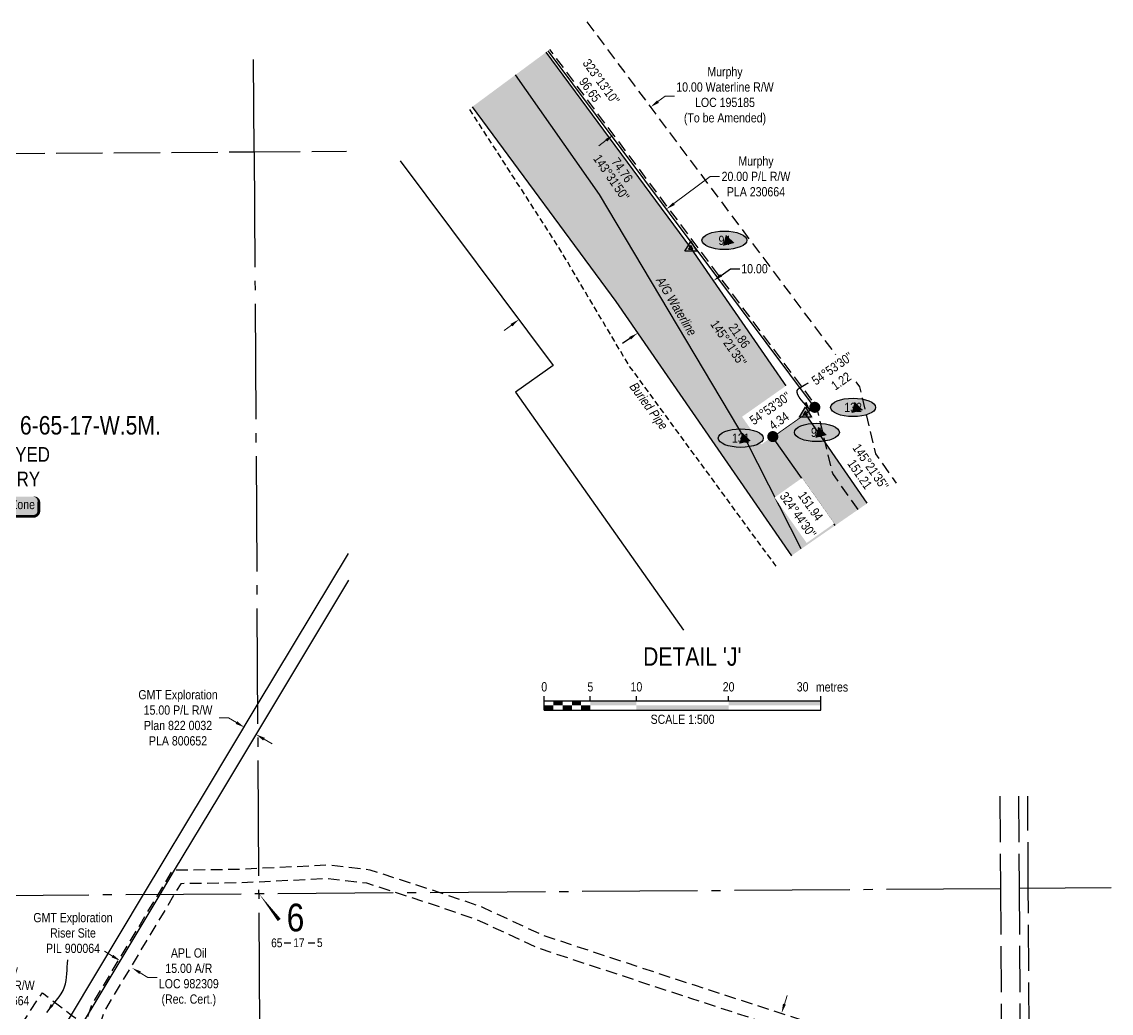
# Model space of a CAD drawing. Extents: x 519217 to 529401, y 6048073 to 6055420.
# Drawn here: x 528209 to 529390, y 6049816 to 6050891 of the extents above; entities that cross this region are included whole.
import ezdxf
from ezdxf.enums import TextEntityAlignment as Align

# ---------------------------------------------------------------- set-up
doc = ezdxf.new("R2010")
doc.units = 0
doc.header["$LTSCALE"] = 5
doc.header["$PDSIZE"] = 0.5
for name, pattern in [('foc-ACCESSROAD', [3.75, 2.5, -1.25]), ('foc-QUARTERLINE', [33, 25, -3, 2, -3]), ('foc-UNSURVEYED', [12.5, 10, -2.5]), ('UG_PIPE', [1.875, 1.25, -0.625])]:
    doc.linetypes.add(name, pattern=pattern)
doc.layers.get('Defpoints').update_dxf_attribs({"color": 9})
for name, color, linetype in [('10', 1, 'Continuous'), ('9', 3, 'Continuous'), ('AS-PIPE-AG', 44, 'Continuous'), ('AS-PIPE-UG', 44, 'UG_PIPE'), ('AS-PIPE-UG-T', 44, 'Continuous'), ('AS-WILDLIFE-BLOCK', 131, 'Continuous'), ('C-AR', 13, 'foc-ACCESSROAD'), ('C-RW', 13, 'Continuous'), ('C-SYMBOL', 7, 'Continuous'), ('DETAIL-T', 7, 'Continuous'), ('F-AR', 190, 'foc-ACCESSROAD'), ('F-RW', 190, 'Continuous'), ('F-WS', 190, 'foc-ACCESSROAD'), ('L-BD', 7, 'Continuous'), ('L-BD1', 253, 'Continuous'), ('L-MON', 1, 'Continuous'), ('L-SECLBL', 7, 'Continuous'), ('L-SECQ', 8, 'foc-QUARTERLINE'), ('L-UNS-T', 3, 'Continuous'), ('L-USEC', 7, 'foc-UNSURVEYED'), ('P-ELEVATION', 7, 'Continuous'), ('P-PROPOSED', 10, 'Continuous'), ('P-PROPOSED-H', 21, 'Continuous'), ('P-STATION', 7, 'Continuous'), ('P-TXT', 4, 'Continuous')]:
    doc.layers.add(name, color=color, linetype=linetype)
for name, color, linetype, lineweight in [('C-RW-T', 13, 'Continuous', 9), ('F-AR-T', 190, 'Continuous', 9), ('F-RW-T', 190, 'Continuous', 9), ('F-WS-T', 190, 'Continuous', 9)]:
    doc.layers.add(name, color=color, linetype=linetype, lineweight=lineweight)
doc.styles.add('175L', font='ARIALN.TTF', dxfattribs={"height": 20})
doc.styles.add('80', font='ARIALN.TTF', dxfattribs={"height": 10})
doc.styles.add('80CG', font='ARIALN.TTF', dxfattribs={"height": 10})
doc.styles.add('80L', font='ARIALN.TTF', dxfattribs={"height": 10})
doc.styles.add('SIMPLEX', font='ARIALN.TTF')
doc.dimstyles.new('Compass 5 000', dxfattribs={"dimscale": 5, "dimtxt": 9, "dimasz": 2, "dimexe": 0.2, "dimexo": 0.0625, "dimgap": 0.5, "dimtad": 0, "dimtih": 1, "dimtoh": 1, "dimzin": 0, "dimdsep": 46, "dimtxsty": '80CG', "dimcen": 0.1, "dimse1": 1, "dimse2": 1, "dimclrd": 256, "dimclrt": 256, "dimaunit": 1, "dimadec": 4, "dimazin": 0, "dimtfac": 0.06, "dimtofl": 0, "dimtmove": 0, "dimatfit": 1, "dimfxl": 0.2, "dimtolj": 1, "dimtzin": 0, "dimlwd": -1, "dimarcsym": 0})

# ---------------------------------------------------------------- blocks, each defined once
blk = doc.blocks.new('L-SECLBL')
at = {"layer": '9', "color": 7}
for p, q in [((-5.1, -27.8), (-12.3, -27.8)), ((20.7, -27.8), (13.5, -27.8))]:
    blk.add_line(p, q, dxfattribs=at)
at = {"layer": '10', "color": 2, "style": 'SIMPLEX'}
blk.add_attdef('SEC', text='', height=30, dxfattribs=at).set_placement((0, 0), align=Align.MIDDLE)
at = {"layer": '10', "color": 5, "style": '80L'}
blk.add_attdef('TWP', text='', height=9.5, dxfattribs=at).set_placement((-14.4, -27.4), align=Align.MIDDLE_RIGHT)
blk.add_attdef('RGE', text='', height=9.5, dxfattribs=at).set_placement((3.6, -27.4), align=Align.MIDDLE_CENTER)
blk.add_attdef('MER', text='', height=9.5, dxfattribs=at).set_placement((23.2, -27.4), align=Align.MIDDLE_LEFT)
blk = doc.blocks.new('*D446')
at = {"layer": 'Defpoints', "color": 0, "transparency": 16777216}
for p in [(528328.5, 6049865.5), (528300.5, 6049848), (528313.4, 6049840.3)]:
    blk.add_point(p, dxfattribs=at)
at = {"layer": 'F-AR-T', "transparency": 16777216}
for p, q in [((528307.1, 6049878.4), (528298.5, 6049883.6)), ((528337.1, 6049860.4), (528345.7, 6049855.3)), ((528345.7, 6049855.3), (528355.7, 6049855.3))]:
    blk.add_line(p, q, dxfattribs=at)
for points in [[(528308, 6049879.8), (528306.2, 6049877), (528315.7, 6049873.3)], [(528338, 6049861.8), (528336.3, 6049859), (528328.5, 6049865.5)]]:
    blk.add_solid(points, dxfattribs=at)
at = {"layer": 'F-AR-T', "transparency": 16777216, "insert": (528390, 6049855.3), "char_height": 10, "attachment_point": 5, "style": '80CG'}
blk.add_mtext('\\A1;APL Oil\\P15.00 A/R\\PLOC 982309\\P(Rec. Cert.)', dxfattribs=at)
blk = doc.blocks.new('*D466')
at = {"layer": 'Defpoints', "color": 0, "transparency": 16777216}
for p in [(528450.2, 6050126.4), (528442, 6050112.9), (528454.9, 6050105.1)]:
    blk.add_point(p, dxfattribs=at)
at = {"layer": 'F-RW-T', "transparency": 16777216}
for p, q in [((528433, 6050136.7), (528423, 6050136.7)), ((528441.6, 6050131.6), (528433, 6050136.7)), ((528471.6, 6050113.5), (528480.2, 6050108.4))]:
    blk.add_line(p, q, dxfattribs=at)
for points in [[(528442.5, 6050133), (528440.8, 6050130.1), (528450.2, 6050126.4)], [(528472.5, 6050115), (528470.7, 6050112.1), (528463, 6050118.7)]]:
    blk.add_solid(points, dxfattribs=at)
at = {"layer": 'F-RW-T', "transparency": 16777216, "insert": (528378.3, 6050136.7), "char_height": 10, "attachment_point": 5, "style": '80CG'}
blk.add_mtext('\\A1;GMT Exploration\\P15.00 P/L R/W\\PPlan 822 0032\\PPLA 800652', dxfattribs=at)
blk = doc.blocks.new('*D470')
at = {"layer": 'Defpoints', "color": 0, "transparency": 16777216}
for p in [(528028.2, 6049854.4), (528015.9, 6049845.8), (528393.6, 6049311.4)]:
    blk.add_point(p, dxfattribs=at)
at = {"layer": 'F-RW-T', "transparency": 16777216}
for p, q in [((528414, 6049325.8), (528448.6, 6049350.3)), ((528448.6, 6049350.3), (528458.6, 6049350.3)), ((528385.4, 6049305.6), (528377.2, 6049299.8))]:
    blk.add_line(p, q, dxfattribs=at)
for points in [[(528413, 6049327.2), (528415, 6049324.4), (528405.8, 6049320)], [(528384.5, 6049307), (528386.4, 6049304.2), (528393.6, 6049311.4)]]:
    blk.add_solid(points, dxfattribs=at)
at = {"layer": 'F-RW-T', "transparency": 16777216, "insert": (528497.7, 6049350.3), "char_height": 10, "attachment_point": 5, "style": '80CG', "bg_fill": 3, "box_fill_scale": 1.1, "bg_fill_color": 256, "bg_fill_true_color": 13158600, "bg_fill_transparency": 0}
blk.add_mtext('\\A1;N7 Energy\\P15.00 P/L R/W\\PPlan 862 1718\\PPLA 850866', dxfattribs=at)
blk = doc.blocks.new('*D494')
at = {"layer": 'C-RW-T', "transparency": 16777216}
for p, q in [((528129.3, 6049839.4), (528136.1, 6049846.7)), ((528136.1, 6049846.7), (528146.1, 6049846.7)), ((528101.9, 6049810.2), (528095.1, 6049802.9))]:
    blk.add_line(p, q, dxfattribs=at)
for points in [[(528128, 6049840.6), (528130.5, 6049838.3), (528122.4, 6049832.1)], [(528100.7, 6049811.4), (528103.1, 6049809.1), (528108.7, 6049817.5)]]:
    blk.add_solid(points, dxfattribs=at)
at = {"layer": 'Defpoints', "color": 0, "transparency": 16777216}
for p in [(528119.9, 6049834.4), (528122.4, 6049832.1), (528106.3, 6049819.9)]:
    blk.add_point(p, dxfattribs=at)
at = {"layer": 'C-RW-T', "transparency": 16777216, "insert": (528185.6, 6049846.7), "char_height": 10, "attachment_point": 5, "style": '80CG'}
blk.add_mtext('\\A1;Murphy\\P20.00 P/L R/W\\PPLA 230664', dxfattribs=at)
blk = doc.blocks.new('*D537')
at = {"layer": 'Defpoints', "color": 0, "transparency": 16777216}
for p in [(529026.5, 6049818.8), (529021.9, 6049804.5), (529028.2, 6049802.5)]:
    blk.add_point(p, dxfattribs=at)
at = {"layer": 'F-AR-T', "transparency": 16777216}
for p, q in [((529035.9, 6049826.3), (529039, 6049835.8)), ((529025.1, 6049793), (529018.2, 6049771.8)), ((529018.2, 6049771.8), (529008.2, 6049771.8))]:
    blk.add_line(p, q, dxfattribs=at)
for points in [[(529034.3, 6049826.8), (529037.5, 6049825.8), (529032.8, 6049816.8)], [(529023.5, 6049793.5), (529026.7, 6049792.5), (529028.2, 6049802.5)]]:
    blk.add_solid(points, dxfattribs=at)
at = {"layer": 'F-AR-T', "transparency": 16777216, "insert": (528973.9, 6049771.8), "char_height": 10, "attachment_point": 5, "style": '80CG'}
blk.add_mtext('\\A1;APL Oil\\P15.00 A/R\\PLOC 982309\\P(Rec. Cert.)', dxfattribs=at)
blk = doc.blocks.new('*U549')
h = blk.add_hatch(color=255)
edge = h.paths.add_edge_path()
edge.add_line((-44, -11.5), (44, -11.5))
edge.add_arc((44, -5.5), 6, 270, 360)
edge.add_line((50, -5.5), (50, 4))
edge.add_arc((44, 4), 6, 0, 90)
edge.add_line((44, 10), (-44, 10))
edge.add_arc((-44, 4), 6, 90, 180)
edge.add_line((-50, 4), (-50, -5.5))
edge.add_arc((-44, -5.5), 6, 180, 270)
at = {"flags": 128}
blk.add_lwpolyline([(-44, -11.5, 3, 3, 0), (44, -11.5, 3, 3, 0.414214), (50, -5.5, 3, 3, 0), (50, 4, 3, 0, 0.414214), (44, 10, 0, 0, 0), (-44, 10, 0, 0, 0.414214), (-50, 4, 0, 0, 0), (-50, -5.5, 0, 3, 0.414214)], format="xyseb", close=True, dxfattribs=at)
at = {"style": '80'}
blk.add_attdef('ENTER_TEXT_001', (-36, -5), '', height=10, dxfattribs=at)
blk = doc.blocks.new('fdia')
at = {"color": 255, "const_width": 1}
blk.add_lwpolyline([(-0.5, 0, 1), (0.5, 0, 1)], format="xyb", close=True, dxfattribs=at)
blk = doc.blocks.new('Fdiaa')
blk.add_blockref('fdia', (0, 0))
blk = doc.blocks.new('fdib')
at = {"color": 1, "const_width": 1.6}
blk.add_lwpolyline([(-0.4, 0, 1), (0.4, 0, 1)], format="xyb", close=True, dxfattribs=at)
at = {"color": 1}
blk.add_circle((0, 0), 0.8, dxfattribs=at)
blk = doc.blocks.new('Fdibb')
blk.add_blockref('fdib', (0, 0))
blk = doc.blocks.new('fdicc')
for name in ['Fdibb', 'Fdiaa']:
    blk.add_blockref(name, (0, 0))
blk = doc.blocks.new('FDI')
blk.add_blockref('fdicc', (0, 0))
blk = doc.blocks.new('TRIA')
blk.add_hatch(color=255).paths.add_polyline_path([(-0.04, 1.52), (-1.47, -0.87), (1.39, -0.87)])
blk = doc.blocks.new('Hybrid_EC')
at = {"color": 251}
for points in [[(-1.3, -0.74), (0, 1.42), (1.3, -0.74)], [(0.47, -0.26), (0, 0.53), (-0.47, -0.26)]]:
    blk.add_lwpolyline(points, close=True, dxfattribs=at)
at = {"layer": 'Defpoints'}
blk.add_circle((0, 0), 0.05, dxfattribs=at)
at = {"xscale": 1.2, "yscale": 1.2, "zscale": 1.2}
blk.add_blockref('TRIA', (0.05, 0.06), dxfattribs=at)
blk = doc.blocks.new('*D679')
at = {"layer": 'C-RW-T', "transparency": 16777216}
for p, q in [((528916, 6050694.1), (528955.5, 6050723.6)), ((528955.5, 6050723.6), (528965.5, 6050723.6)), ((528739.9, 6050562.5), (528731.9, 6050556.5))]:
    blk.add_line(p, q, dxfattribs=at)
for points in [[(528915, 6050695.5), (528917, 6050692.8), (528908, 6050688.1)], [(528738.9, 6050563.8), (528740.9, 6050561.1), (528747.9, 6050568.5)]]:
    blk.add_solid(points, dxfattribs=at)
at = {"layer": 'Defpoints', "color": 0, "transparency": 16777216}
for p in [(528908, 6050688.1), (528919.3, 6050673), (528759.2, 6050553.4)]:
    blk.add_point(p, dxfattribs=at)
at = {"layer": 'C-RW-T', "transparency": 16777216, "insert": (529005, 6050723.6), "char_height": 10, "attachment_point": 5, "style": '80CG'}
blk.add_mtext('\\A1;Murphy\\P20.00 P/L R/W\\PPLA 230664', dxfattribs=at)
blk = doc.blocks.new('*D680')
at = {"layer": 'Defpoints', "color": 0, "transparency": 16777216}
for p in [(528958.9, 6050610.6), (528961.7, 6050606.6), (528879.5, 6050549.8)]:
    blk.add_point(p, dxfattribs=at)
at = {"layer": 'P-TXT', "transparency": 16777216}
for p, q in [((528967.1, 6050616.3), (528977.5, 6050623.5)), ((528977.5, 6050623.5), (528987.5, 6050623.5)), ((528868.4, 6050548.1), (528860.2, 6050542.5))]:
    blk.add_line(p, q, dxfattribs=at)
for points in [[(528966.2, 6050617.7), (528968.1, 6050615), (528958.9, 6050610.6)], [(528867.5, 6050549.5), (528869.4, 6050546.8), (528876.7, 6050553.8)]]:
    blk.add_solid(points, dxfattribs=at)
at = {"layer": 'P-TXT', "transparency": 16777216, "insert": (529003.4, 6050623.5), "char_height": 10, "attachment_point": 5, "style": '80CG'}
blk.add_mtext('\\A1;10.00', dxfattribs=at)
blk = doc.blocks.new('*U706')
at = {"color": 0}
for p, q in [((-150, 0), (-150, 15)), ((-100, 10), (-100, 15)), ((-50, 10), (-50, 15)), ((50, 10), (50, 15)), ((150.2, 0), (150.2, 15)), ((-150, 10), (150.2, 10)), ((-150, 0), (150.2, 0))]:
    blk.add_line(p, q, dxfattribs=at)
for points in [[(-150, 5), (-140, 5), (-150, 0), (-140, 0)], [(-140, 10), (-130, 10), (-140, 5), (-130, 5)], [(-130, 5), (-120, 5), (-130, 0), (-120, 0)], [(-120, 10), (-110, 10), (-120, 5), (-110, 5)], [(-110, 5), (-100, 5), (-110, 0), (-100, 0)], [(-100, 10), (-50, 10), (-100, 5), (-50, 5)], [(-50, 5), (50, 5), (-50, 0), (50, 0)], [(50, 10), (150.2, 10), (50, 5), (150.2, 5)]]:
    blk.add_solid(points, dxfattribs=at)
at = {"color": 0, "style": '80'}
blk.add_text('metres', height=10, dxfattribs=at).set_placement((162.2, 20), align=Align.CENTER)
at = {"color": 0, "char_height": 10, "style": '80'}
for s, insert, attachment_point in [('0', (-150, 30.2), 2), ('5', (-100, 30.2), 2), ('10', (-50, 30.2), 2), ('20', (50, 30.2), 2), ('30', (136.7, 30.2), 3), ('SCALE 1:500', (0.1, -5), 2)]:
    blk.add_mtext(s, dxfattribs=dict(at, insert=insert, attachment_point=attachment_point))
blk = doc.blocks.new('*U634')
at = {"layer": 'P-ELEVATION'}
h = blk.add_hatch(color=111, dxfattribs=at)
h.dxf.hatch_style = 1
edge = h.paths.add_edge_path()
edge.add_ellipse((0, 0), major_axis=(-24.4, 0), ratio=0.410256, start_angle=0, end_angle=360)
at = {"layer": 'P-ELEVATION', "color": 7, "flags": 128}
blk.add_lwpolyline([(0, 0, 12.5, 0, 0), (10.9, -2.9, 0, 0, 0)], format="xyseb", dxfattribs=at)
at = {"layer": 'P-ELEVATION', "color": 7}
blk.add_ellipse((0, 0), major_axis=(-24.4, 0), ratio=0.410256, dxfattribs=at)
at = {"layer": 'P-ELEVATION', "style": '80'}
blk.add_attdef('ELEVATION', text='', height=10, dxfattribs=at).set_placement((0, 0), align=Align.MIDDLE_CENTER)
blk = doc.blocks.new('*D763')
at = {"layer": 'C-RW-T', "transparency": 16777216}
for p, q in [((528898.7, 6050804.7), (528906.7, 6050810.7)), ((528906.7, 6050810.7), (528916.7, 6050810.7)), ((528842.7, 6050762.8), (528834.6, 6050756.8))]:
    blk.add_line(p, q, dxfattribs=at)
for points in [[(528897.7, 6050806), (528899.7, 6050803.4), (528890.7, 6050798.7)], [(528841.7, 6050764.1), (528843.7, 6050761.5), (528850.7, 6050768.8)]]:
    blk.add_solid(points, dxfattribs=at)
at = {"layer": 'Defpoints', "color": 0, "transparency": 16777216}
for p in [(528890.7, 6050798.7), (528891.3, 6050797.9), (528851.3, 6050768)]:
    blk.add_point(p, dxfattribs=at)
at = {"layer": 'C-RW-T', "transparency": 16777216, "insert": (528971.4, 6050810.7), "char_height": 10, "attachment_point": 5, "style": '80CG'}
blk.add_mtext('\\A1;Murphy\\P10.00 Waterline R/W\\PLOC 195185 \\P(To be Amended)', dxfattribs=at)

msp = doc.modelspace()

# ---------------------------------------------------------------- hatches: boundary and pattern name
at = {"layer": 'P-PROPOSED-H'}
h = msp.add_hatch(color=256, dxfattribs=at)
h.dxf.hatch_style = 1
h.paths.add_polyline_path([(529125.674, 6050369.258), (528934.365, 6050646.158), (528777.526, 6050858.35), (528697.15, 6050798.941), (528853.041, 6050588.032), (529043.442, 6050312.445)])

# ---------------------------------------------------------------- linework, layer by layer
at = {"layer": 'AS-PIPE-AG', "flags": 128}
msp.add_lwpolyline([(529054.122, 6050319.823), (528995.623, 6050435.316), (528835.253, 6050704.056), (528744.38, 6050833.85)], dxfattribs=at)
at = {"layer": 'AS-PIPE-UG', "flags": 128}
msp.add_lwpolyline([(529026.794, 6050300.942), (529024.713, 6050303.976), (528867.483, 6050518.406), (528791.233, 6050646.716), (528694.305, 6050796.813)], dxfattribs=at)
at = {"layer": 'C-AR', "flags": 128}
for points in [[(528821.557, 6050891.263), (529117.242, 6050495.707), (529134.557, 6050422.757), (529157.047, 6050390.933)], [(529115.896, 6050362.502), (529088.198, 6050401.695), (529071.036, 6050473.986), (528781.51, 6050861.294)]]:
    msp.add_lwpolyline(points, dxfattribs=at)
at = {"layer": 'C-RW', "flags": 128}
for points in [[(529091.044, 6050345.332), (529023.098, 6050441.443), (529068.559, 6050473.403), (528779.631, 6050859.905)], [(528619.203, 6050740.672), (528785.227, 6050518.567), (528744.173, 6050489.706), (528926.573, 6050231.7)]]:
    msp.add_lwpolyline(points, dxfattribs=at)
at = {"layer": 'F-AR', "flags": 128}
msp.add_lwpolyline([(529369.614, 6049639.195), (529299.613, 6049677.341), (529269.361, 6049693.825), (529133.926, 6049767.627), (528934.243, 6049832.45), (528768.624, 6049887.012), (528702.257, 6049917.868), (528648.324, 6049936.23), (528613.746, 6049947.398), (528583.018, 6049957.331), (528540.932, 6049962.271), (528463.788, 6049958.61), (528444.291, 6049957.683), (528381.235, 6049956.874), (528374.556, 6049945.743), (528298.103, 6049818.349), (528290.141, 6049793.436), (528284.488, 6049766.226), (528267.492, 6049728.466), (528263.894, 6049721.268), (528257.723, 6049708.929), (528235.476, 6049678.133), (528208.572, 6049658.368), (528188.066, 6049651.757), (528184.206, 6049657.213), (528178.949, 6049664.661), (528190.864, 6049668.462), (528201.674, 6049671.909), (528224.699, 6049688.824), (528244.854, 6049716.723), (528250.641, 6049728.297), (528253.943, 6049734.899), (528270.139, 6049770.884), (528275.624, 6049797.279), (528277.425, 6049802.912), (528284.349, 6049824.571), (528356.994, 6049945.62), (528372.68, 6049971.763), (528443.84, 6049972.676), (528463.694, 6049973.619), (528541.454, 6049977.31), (528586.228, 6049972.054), (528653.047, 6049950.464), (528661.076, 6049947.724), (528707.852, 6049931.804), (528774.151, 6049900.98), (528938.904, 6049846.704), (529139.879, 6049781.461), (529269.251, 6049710.964), (529299.502, 6049694.478), (529369.503, 6049656.333)], dxfattribs=at)
at = {"layer": 'F-RW', "flags": 128}
for points in [[(528216.867, 6049738.312), (528217.041, 6049738.602), (528220.643, 6049744.606), (528262.761, 6049814.785), (528341.024, 6049945.192), (528409.185, 6050058.775), (528464.224, 6050150.301), (528563.139, 6050314.79)], [(528563.32, 6050286.003), (528464.405, 6050121.514), (528422.036, 6050051.056), (528374.276, 6049971.471), (528358.582, 6049945.315), (528285.9, 6049824.204), (528274.774, 6049805.666), (528233.908, 6049737.57), (528229.764, 6049730.666)]]:
    msp.add_lwpolyline(points, dxfattribs=at)
at = {"layer": 'F-WS', "flags": 128}
msp.add_lwpolyline([(528306.712, 6049784.087), (528268.812, 6049721.44), (528266.614, 6049722.514), (528253.129, 6049729.095), (528241.236, 6049734.899), (528224.917, 6049702.949), (528211.714, 6049690.389), (528199.915, 6049670.432), (528189.276, 6049652.44), (528186.123, 6049656.901), (528180.863, 6049664.35), (528176.644, 6049670.321), (528167.164, 6049683.736), (528181.705, 6049708.299), (528191.017, 6049723.816), (528198.73, 6049736.669), (528204.606, 6049746.461), (528207.95, 6049752.006), (528183.107, 6049765.796), (528231.242, 6049838.692), (528262.921, 6049814.512), (528275.237, 6049805.896), (528279.449, 6049802.858), (528292.391, 6049794.062), (528306.712, 6049784.087)], close=True, dxfattribs=at)
at = {"layer": 'L-SECLBL', "flags": 128}
msp.add_lwpolyline([(528465.927, 6049946.208, 0, 4, 0), (528488.007, 6049917.506, 0, 0, 0)], format="xyseb", dxfattribs=at)
at = {"layer": 'L-SECQ', "flags": 128}
for points in [[(528460.868, 6050750.353), (528460.239, 6050850.3)], [(528460.868, 6050750.353), (528470.565, 6049141.827)], [(527661.688, 6049940.63), (529270.165, 6049951.786)], [(529290.272, 6049951.916), (529390.218, 6049952.619)]]:
    msp.add_lwpolyline(points, dxfattribs=at)
at = {"layer": 'L-USEC', "flags": 128}
for points in [[(528058.817, 6050747.555), (528460.868, 6050750.353)], [(528460.868, 6050750.353), (528560.814, 6050751.049)], [(529269.519, 6050051.733), (529270.165, 6049951.786)], [(529289.625, 6050051.872), (529290.272, 6049951.916)], [(529300.323, 6049951.995), (529299.676, 6050051.942)], [(529270.165, 6049951.786), (529272.767, 6049549.705)], [(529290.272, 6049951.916), (529292.873, 6049549.835)], [(529302.926, 6049549.915), (529300.323, 6049951.995)]]:
    msp.add_lwpolyline(points, dxfattribs=at)
at = {"layer": 'P-PROPOSED', "flags": 128}
for points in [[(529125.674, 6050369.258), (528934.365, 6050646.158), (528934.365, 6050646.158), (528777.526, 6050858.35)], [(528697.15, 6050798.941), (528853.041, 6050588.032), (529043.442, 6050312.445)]]:
    msp.add_lwpolyline(points, dxfattribs=at)

# ---------------------------------------------------------------- block references
at = {"layer": 'AS-WILDLIFE-BLOCK'}
ref = msp.add_blockref('*U549', (528177.432, 6050366.599), dxfattribs=dict(at, xscale=0.99948772, yscale=0.99948772, zscale=0.99948772))
ref.add_attrib('ENTER_TEXT_001', 'Grizzly Bear Zone', (528131.545, 6050362.982), dxfattribs={"layer": '0', "height": 9.99488, "style": '80'})
at = {"layer": 'L-BD', "xscale": 0.99948772, "yscale": 0.99948772, "zscale": 0.99948772}
msp.add_blockref('*U706', (528925.331, 6050145.14), dxfattribs=at)
at = {"layer": 'L-MON', "xscale": 4.997438599999943, "yscale": 4.997438599999943, "zscale": 4.997438599999943}
msp.add_blockref('Hybrid_EC', (528934.365, 6050646.158), dxfattribs=at)
at = {"layer": 'L-SECLBL', "xscale": 0.9994849999999839, "yscale": 0.9994849999999839, "zscale": 0.9994849999999839, "rotation": 0.2782429756975779}
msp.add_blockref('L-SECLBL', (528505.68, 6049920.223), dxfattribs=at).add_auto_attribs({'SEC': '6', 'TWP': '65', 'RGE': '17', 'MER': '5'})
at = {"layer": 'P-STATION', "xscale": 0.99948772, "yscale": 0.99948772, "zscale": 0.99948772}
msp.add_blockref('*U634', (528970.775, 6050654.366), dxfattribs=at).add_auto_attribs({'ELEVATION': '94'})

# ---------------------------------------------------------------- texts
at = {"layer": 'AS-PIPE-UG-T', "attachment_point": 1, "style": '80L'}
for s, width, insert, char_height, rotation in [('\\pi0.068192;{\\fArial Narrow|b0|i1|c0|p34;A/G Waterline}', 71.12319, (528904.767, 6050616.072), 9.99488, 300.826547), ('{\\fArial Narrow|b0|i1|c0|p34;Buried Pipe}', 58.82442, (528875.358, 6050501.516), 9.98975, 306.250594)]:
    msp.add_mtext_dynamic_manual_height_columns(s, width=width, gutter_width=50, heights=[0], dxfattribs=dict(at, insert=insert, char_height=char_height, rotation=rotation))
at = {"layer": 'C-SYMBOL', "color": 3, "insert": (528176.295, 6050463.824), "char_height": 20, "width": 558.6035, "attachment_point": 2, "style": '175L'}
msp.add_mtext('Theor. N.W.1/4 Sec. 6-65-17-W.5M.', dxfattribs=at)
at = {"layer": 'DETAIL-T', "color": 3, "insert": (528935.985, 6050203.058), "char_height": 19.9898, "width": 223.74335, "attachment_point": 5, "style": '80CG'}
msp.add_mtext("DETAIL 'J'", dxfattribs=at)
at = {"layer": 'F-WS-T', "insert": (528214.283, 6049925.134), "char_height": 9.99482, "attachment_point": 1, "style": '80L'}
msp.add_mtext_dynamic_manual_height_columns('\\pi7.1625;GMT Exploration\\P\\pi25.274;Riser Site\\P\\pi20.832;PIL 900064', width=98.79686, gutter_width=50, heights=[0], dxfattribs=at)
at = {"layer": 'L-BD', "char_height": 9.99488, "width": 57.12499, "attachment_point": 2, "rotation": 304.640329, "line_spacing_factor": 0.855, "style": '80L'}
for s, insert in [("74.76\\P143°31'50'' ", (528864.091, 6050733.338)), ("21.86\\P145°21'35'' ", (528991.115, 6050553.825)), ("145°21'35'' 151.21", (529133.488, 6050411.672))]:
    msp.add_mtext(s, dxfattribs=dict(at, insert=insert))
at = {"layer": 'L-BD1', "insert": (528820.601, 6050857.612), "char_height": 9.99488, "width": 69.06927, "attachment_point": 1, "rotation": 306.0577, "line_spacing_factor": 0.9, "style": '80L'}
msp.add_mtext("\\pi6.6737;323°13'10'' \\P\\pi20.674;96.65", dxfattribs=at)
at = {"layer": 'L-UNS-T', "color": 3, "insert": (528175.772, 6050408.853), "char_height": 16, "attachment_point": 5, "style": '80L'}
msp.add_mtext_dynamic_manual_height_columns('UNSURVEYED TERRITORY', width=126.41375, gutter_width=47.5, heights=[0], dxfattribs=at)

# ---------------------------------------------------------------- dimensions: what is measured, and where the dimension line sits
at = {"layer": 'C-RW-T', "color": 3}
dim = msp.add_aligned_dim(p1=(528851.278, 6050767.962), p2=(528891.34, 6050797.909), distance=1.021, text='Murphy\\P10.00 Waterline R/W\\PLOC 195185 \\P(To be Amended)', dimstyle='Compass 5 000', dxfattribs=at)
dim.commit()
dim.dimension.update_dxf_attribs({"geometry": '*D763', "text_midpoint": (528971.428, 6050810.702)})
dim = msp.add_linear_dim(base=(528908.032, 6050688.142), p1=(528759.22, 6050553.359), p2=(528919.321, 6050673.041), angle=36.779735, text='Murphy\\P20.00 P/L R/W\\PPLA 230664', dimstyle='Compass 5 000', dxfattribs=at)
dim.commit()
dim.dimension.update_dxf_attribs({"geometry": '*D679', "text_midpoint": (529005.026, 6050723.617), "dimtype": 161})
at = {"layer": 'C-RW-T'}
dim = msp.add_aligned_dim(p1=(528106.272, 6049819.854), p2=(528119.943, 6049834.439), distance=-3.392, text='Murphy\\P20.00 P/L R/W\\PPLA 230664', dimstyle='Compass 5 000', dxfattribs=at)
dim.commit()
dim.dimension.update_dxf_attribs({"geometry": '*D494', "text_midpoint": (528185.634, 6049846.711)})
at = {"layer": 'F-AR-T'}
for base, p1, p2, angle, picture, middle in [((528328.538, 6049865.542), (528300.504, 6049847.985), (528313.368, 6049840.265), 329.030596, '*D446', (528390.001, 6049855.25)), ((529028.164, 6049802.489), (529026.499, 6049818.804), (529021.866, 6049804.533), 252.015044, '*D537', (528973.893, 6049771.818))]:
    dim = msp.add_linear_dim(base=base, p1=p1, p2=p2, angle=angle, text='APL Oil\\P15.00 A/R\\PLOC 982309\\P(Rec. Cert.)', dimstyle='Compass 5 000', dxfattribs=at)
    dim.commit()
    dim.dimension.update_dxf_attribs({"geometry": picture, "text_midpoint": middle, "dimtype": 161})
at = {"layer": 'F-RW-T'}
dim = msp.add_aligned_dim(p1=(528454.891, 6050105.14), p2=(528442.045, 6050112.865), distance=-15.803, text='GMT Exploration\\P15.00 P/L R/W\\PPlan 822 0032\\PPLA 800652', dimstyle='Compass 5 000', dxfattribs=at)
dim.commit()
dim.dimension.update_dxf_attribs({"geometry": '*D466', "text_midpoint": (528378.291, 6050136.715)})
at = {"layer": 'P-TXT', "color": 3}
dim = msp.add_linear_dim(base=(528958.903, 6050610.642), p1=(528879.484, 6050549.759), p2=(528961.715, 6050606.572), angle=34.640329, text='10.00', dimstyle='Compass 5 000', dxfattribs=at)
dim.commit()
dim.dimension.update_dxf_attribs({"geometry": '*D680', "text_midpoint": (529003.434, 6050623.487), "dimtype": 161})

# ---------------------------------------------------------------- next in the draw order: texts
at = {"layer": 'L-BD', "width": 50.44618, "attachment_point": 2, "style": '80L', "bg_fill": 2}
for s, insert, char_height, rotation in [("54°53'30''\\P4.34", (529017.457, 6050476.389), 9.9949, 35.107754), ("151.94\\P324°44'30''", (529068.377, 6050369.216), 9.99488, 305.258831)]:
    msp.add_mtext(s, dxfattribs=dict(at, insert=insert, char_height=char_height, rotation=rotation))

# ---------------------------------------------------------------- next in the draw order: dimensions: what is measured, and where the dimension line sits
at = {"layer": 'F-RW-T'}
dim = msp.add_linear_dim(base=(528393.583, 6049311.378), p1=(528028.18, 6049854.417), p2=(528015.936, 6049845.764), angle=215.248526, text='N7 Energy\\P15.00 P/L R/W\\PPlan 862 1718\\PPLA 850866', dimstyle='Compass 5 000', override={"dimtfill": 1}, dxfattribs=at)
dim.commit()
dim.dimension.update_dxf_attribs({"geometry": '*D470', "text_midpoint": (528497.684, 6049350.257), "dimtype": 161})

# ---------------------------------------------------------------- next in the draw order: block references
at = {"layer": 'L-MON', "xscale": 4.997438599999943, "yscale": 4.997438599999943, "zscale": 4.997438599999943}
msp.add_blockref('FDI', (529023.253, 6050441.576), dxfattribs=at)
at = {"layer": 'P-STATION', "xscale": 0.99948772, "yscale": 0.99948772, "zscale": 0.99948772}
for p, values in [((529071.034, 6050446.156), {'ELEVATION': '95'}), ((528988.541, 6050439.888), {'ELEVATION': '131'})]:
    msp.add_blockref('*U634', p, dxfattribs=at).add_auto_attribs(values)

# ---------------------------------------------------------------- next in the draw order: leaders
at = {"layer": 'F-WS-T', "path_type": 1}
msp.add_leader([(528235.991, 6049817.231), (528255.326, 6049845.043), (528258.73, 6049874.191)], dimstyle='Compass 5 000', override={"dimgap": 0.5, "dimtad": 0}, dxfattribs=at)
at = {"layer": 'L-BD', "path_type": 1}
msp.add_leader([(529063.738, 6050470.014), (529049.854, 6050491.672), (529062.811, 6050500.584)], dimstyle='Compass 5 000', override={"dimgap": 0.5, "dimtad": 0}, dxfattribs=at)

# ---------------------------------------------------------------- next in the draw order: texts
at = {"layer": 'L-BD', "insert": (529084.819, 6050519.503), "char_height": 9.9949, "width": 50.44618, "attachment_point": 2, "rotation": 35.107754, "style": '80L', "bg_fill": 2}
msp.add_mtext("54°53'30''\\P1.22", dxfattribs=at)

# ---------------------------------------------------------------- next in the draw order: block references
at = {"layer": 'L-MON', "xscale": 4.997438599999943, "yscale": 4.997438599999943, "zscale": 4.997438599999943}
for name, p in [('FDI', (529068.763, 6050473.316)), ('Hybrid_EC', (529058.571, 6050466.382))]:
    msp.add_blockref(name, p, dxfattribs=at)
at = {"layer": 'P-STATION', "xscale": 0.99948772, "yscale": 0.99948772, "zscale": 0.99948772}
msp.add_blockref('*U634', (529110.294, 6050473.215), dxfattribs=at).add_auto_attribs({'ELEVATION': '132'})

doc.saveas('drawing.dxf')
